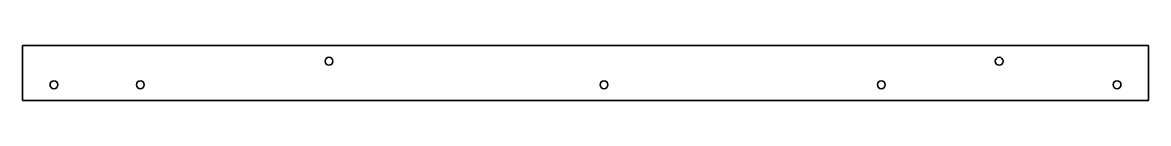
# Model space of a CAD drawing. Header units: inches. Extents: x 0 to 1433, y 0 to 70.
import ezdxf

# ---------------------------------------------------------------- set-up
doc = ezdxf.new("R2010")
doc.units = ezdxf.units.IN
doc.header["$MEASUREMENT"] = 0
doc.layers.add('SIMUMAK Visible (ISO)', color=7, linetype='Continuous', lineweight=35)

# ---------------------------------------------------------------- blocks, each defined once
blk = doc.blocks.new('AMB-04-REFSUE01_Sheet_3_AMB-04-REFSUE01')
at = {"layer": 'SIMUMAK Visible (ISO)'}
for p, q in [((-716.5, 35), (716.5, 35)), ((-716.5, -35), (-716.5, 35)), ((716.5, 35), (716.5, -35)), ((716.5, -35), (-716.5, -35))]:
    blk.add_line(p, q, dxfattribs=at)
for centre in [(-326.5, 15), (526.5, 15), (-676.5, -15), (-566.5, -15), (23.5, -15), (376.5, -15), (676.5, -15)]:
    blk.add_circle(centre, 5, dxfattribs=at)

msp = doc.modelspace()

# ---------------------------------------------------------------- block references
msp.add_blockref('AMB-04-REFSUE01_Sheet_3_AMB-04-REFSUE01', (716.5, 35))

doc.saveas('drawing.dxf')
